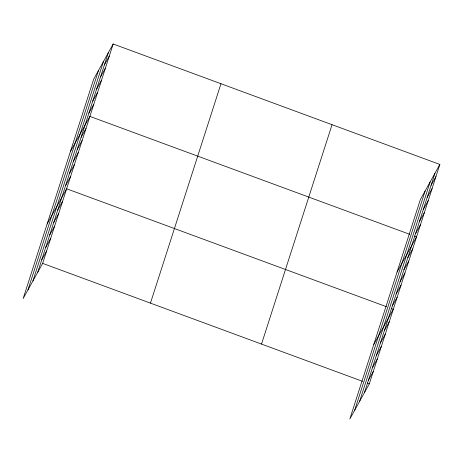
<?xml version="1.0" encoding="UTF-8"?>
<svg xmlns="http://www.w3.org/2000/svg" width="463" height="463" viewBox="0 0 463 463"><rect width="100%" height="100%" fill="white"/><g stroke="black" fill="none" stroke-linecap="round" stroke-linejoin="round"><path stroke-width="0.69" d="M27.965 289.873L98.486 70.48M32.931 280.919L103.452 61.521M37.752 272.227L108.267 52.834M113.175 43.985L93.671 79.173L23.15 298.566L42.654 263.378L113.175 43.985L439.85 164.434L369.329 383.827L349.825 419.015L420.346 199.622L439.85 164.434M150.458 303.126L220.978 83.734M261.526 344.078L332.046 124.686M354.646 410.322L425.161 190.93M359.606 401.369L430.127 181.976M364.427 392.676L434.948 173.284M104.389 64.901L109.297 56.052M100.512 76.968L105.414 68.119M96.634 89.029L101.536 80.186M92.756 101.096L97.658 92.253M88.879 113.163L93.781 104.32M70.399 151.569L89.903 116.387L409.842 234.353M81.118 137.297L86.025 128.454M77.24 149.364L82.148 140.52M73.362 161.431L78.264 152.582M69.485 173.498L74.387 164.649M65.607 185.565L70.509 176.716M47.128 223.97L66.631 188.782L386.57 306.749M57.73 210.063L62.632 201.214M53.737 222.495L58.639 213.651M49.738 234.926L54.64 226.083M45.744 247.364L50.646 238.514M41.745 259.795L46.653 250.946M431.065 185.35L435.972 176.501M427.187 197.417L432.095 188.568M423.309 209.484L428.217 200.635M419.432 221.551L424.334 212.702M415.554 233.618L420.456 224.769M397.075 272.024L416.578 236.836L414.559 236.089M407.793 257.746L412.701 248.903M403.915 269.813L408.823 260.97M400.038 281.88L404.946 273.037M396.16 293.947L401.062 285.104M392.283 306.014L397.185 297.171M373.803 344.42L393.307 309.238L391.287 308.491M384.406 330.513L389.314 321.669M380.412 342.95L385.314 334.101M376.413 355.381L381.321 346.532M372.42 367.813L377.322 358.964M368.421 380.245L373.328 371.395M42.654 263.378L362.593 381.344M367.309 383.086L369.329 383.827"/></g></svg>
